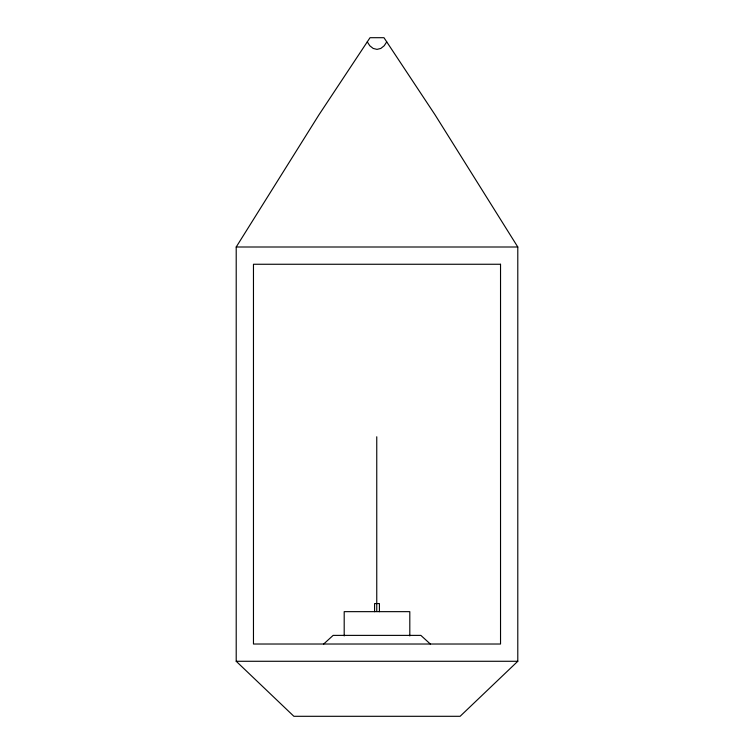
<?xml version="1.0" encoding="UTF-8"?>
<svg xmlns="http://www.w3.org/2000/svg" width="754" height="754" viewBox="0 0 754 754"><rect width="100%" height="100%" fill="white"/><g stroke="black" fill="none" stroke-linecap="round" stroke-linejoin="round"><path stroke-width="1.13" d="M236.209 247.001L318.942 114.834L370.035 37.7L383.965 37.7L435.058 114.834L517.791 247.001L517.791 661.277L460.119 716.3L293.881 716.3L236.209 661.277L236.209 247.001L517.791 247.001M386.727 41.875L384.182 45.777L380.808 48.444L377 49.378L373.192 48.444L369.818 45.777L367.273 41.875M323.673 644.02L333.136 635.386L420.864 635.386L430.327 644.02M236.209 661.277L517.791 661.277M409.808 635.924L409.808 611.654L344.192 611.654L344.192 635.924M379.422 611.692L379.422 603.558L374.578 603.558L374.578 611.692M376.755 436.773L376.755 610.853M500.533 264.258L253.467 264.258L253.467 644.02L500.533 644.02L500.533 264.258"/></g></svg>
